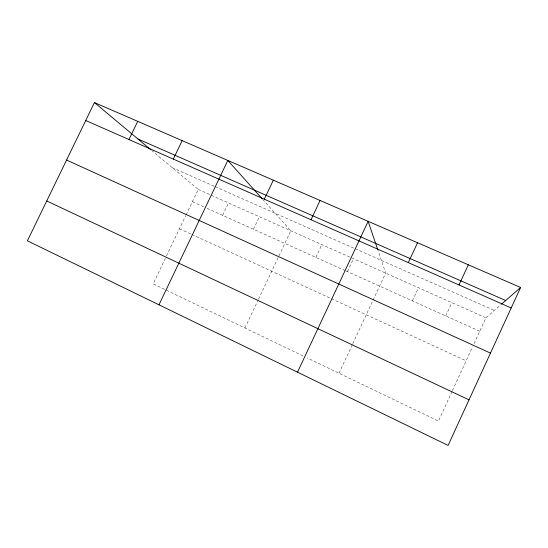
<?xml version="1.0" encoding="UTF-8"?>
<svg xmlns="http://www.w3.org/2000/svg" width="548" height="548" viewBox="0 0 548 548"><rect width="100%" height="100%" fill="white"/><g stroke="black" fill="none" stroke-linecap="round" stroke-linejoin="round"><path stroke-width="0.41" stroke-dasharray="2.74 2.06" d="M452.1 391.327L438.427 421.049L307.072 357.885M452.449 390.566L472.582 346.802M474.013 343.692L485.905 317.847L500.92 304.702M445.736 315.929L451.867 302.654M412.37 300.886L418.466 287.748M339.007 373.236L352.439 344.404M352.796 343.644L372.75 300.838M373.113 300.064L385.676 273.11L377.983 250.374M347.446 271.623L353.481 258.738M315.867 257.389L321.861 244.627M244.929 327.999L258.135 300.003M258.492 299.242L290.81 230.763L261.965 198.561M253.457 229.256L259.389 216.741M222.639 215.364L228.537 202.972M165.4 258.19L153.145 283.857L303.25 356.042M166.482 255.923L185.731 215.617M186.101 214.843L198.232 189.444L151.638 150.44M172.147 167.613L214.364 186.327M215.145 186.669L354.453 248.429M355.22 248.765L494.358 310.442M198.232 189.444L485.905 317.847M192.369 201.719L204.014 206.966M207.117 208.363L345.137 270.582M345.904 270.931L479.733 331.252M179.463 228.749L191.074 234.099M191.848 234.455L466.143 360.796"/><path stroke-width="0.82" d="M520.6 287.474L448.1 445.428L27.4 240.819L94.441 102.572L520.6 287.474L501.55 304.147M459.025 284.96L468.341 264.8M408.308 262.615L417.542 242.757M297.509 372.188L368.146 221.33L377.709 249.573M311.017 219.755L320.094 200.479M264.335 199.184L273.336 180.189M158.982 304.811L227.817 160.441L261.965 198.561M173.312 159.084L182.162 140.631M128.944 139.535L137.719 121.348M137.986 139.014L505.694 300.523M85.748 120.505L511.202 307.949M66.568 160.043L490.474 353.111M46.731 200.952L469.02 399.855M94.441 102.572L150.371 149.385"/></g></svg>
